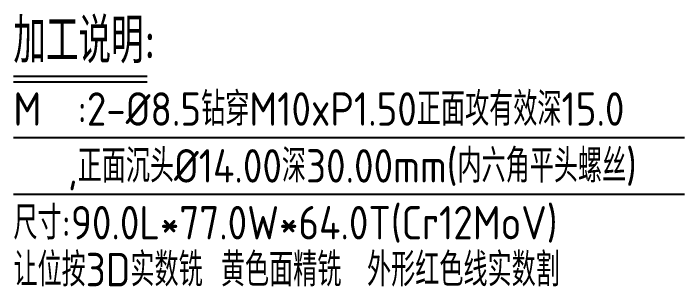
# Model space of a CAD drawing. Header units: millimetres. Extents: x 126337 to 126756, y 643 to 915.
# Drawn here: x 126597.4 to 126756.2, y 719.8 to 784.5 of the extents above; entities that cross this region are included whole.
import ezdxf

# ---------------------------------------------------------------- set-up
doc = ezdxf.new("R2010")
doc.units = ezdxf.units.MM
doc.layers.add('TEXT', color=4, linetype='Continuous')
doc.styles.add('gbenor', font='gbenor.shx', dxfattribs={"bigfont": 'gbcbig.shx'})

msp = doc.modelspace()

# ---------------------------------------------------------------- linework, layer by layer
at = {"layer": 'TEXT', "color": 3}
for p, q in [((126597.416, 769.65), (126629.059, 769.65)), ((126597.416, 768.264), (126629.059, 768.264)), ((126597.416, 755.117), (126756.194, 755.117)), ((126597.416, 741.653), (126756.194, 741.653))]:
    msp.add_line(p, q, dxfattribs=at)

# ---------------------------------------------------------------- texts
at = {"layer": 'TEXT', "color": 4, "style": 'gbenor'}
for s, height, p in [('加工说明: ', 10.692, (126597.416, 772.699)), ('M  :2-%%C8.5钻穿M10xP1.50正面攻有效深15.0', 7.92, (126597.416, 757.889)), ('   ,正面沉头%%c14.00深30.00mm(内六角平头螺丝)', 7.92, (126597.416, 744.425)), ('尺寸:90.0L*77.0W*64.0T(Cr12MoV)', 7.92, (126597.416, 730.961))]:
    msp.add_text(s, height=height, dxfattribs=at).set_placement(p)
at = {"layer": 'TEXT', "color": 2, "style": 'gbenor'}
msp.add_text('让位按3D实数铣 黄色面精铣', height=7.92, dxfattribs=at).set_placement((126597.416, 719.849))
at = {"layer": 'TEXT', "color": 1, "style": 'gbenor'}
msp.add_text('外形红色线实数割', height=7.92, dxfattribs=at).set_placement((126681.069, 719.849))

doc.saveas('drawing.dxf')
